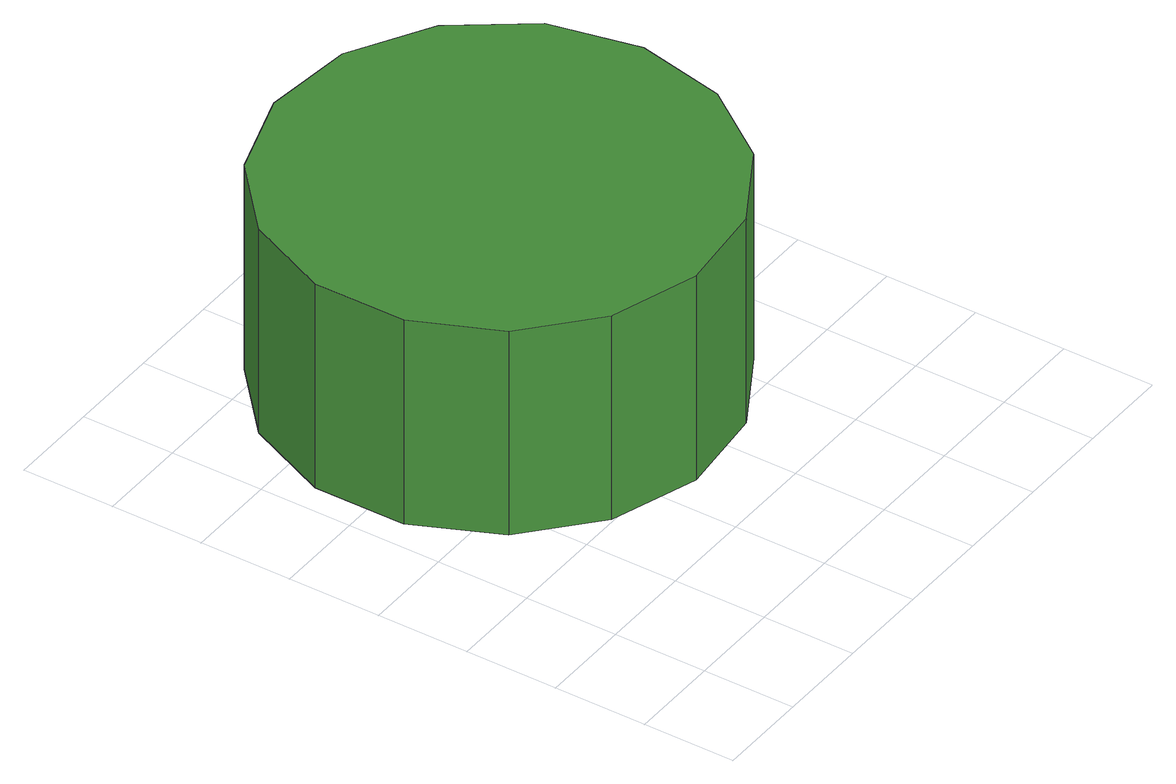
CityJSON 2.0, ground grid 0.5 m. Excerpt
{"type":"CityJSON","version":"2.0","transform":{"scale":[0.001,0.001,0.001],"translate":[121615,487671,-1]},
"CityObjects":{
"tree1":{"type":"SolitaryVegetationObject","attributes":{"function":"something"},"geometry":[{"type":"MultiSurface","lod":"1","boundaries":[[[0,1,2,3,4,5,6,7,8,9,10,11,12,13,14]],[[15,16,17,18,19,20,21,22,23,24,25,26,27,28,29]],[[0,29,28,1]],[[1,28,27,2]],[[2,27,26,3]],[[3,26,25,4]],[[4,25,24,5]],[[5,24,23,6]],[[6,23,22,7]],[[7,22,21,8]],[[8,21,20,9]],[[9,20,19,10]],[[10,19,18,11]],[[11,18,17,12]],[[12,17,16,13]],[[13,16,15,14]],[[14,15,29,0]]]}]}
},
"vertices":[
[2524,2048,1968],[2420,2535,1968],[2128,2938,1968],[1696,3187,1968],[1201,3239,1968],[727,3085,1968],[357,2752,1968],[154,2297,1968],[154,1799,1968],[357,1344,1968],[727,1011,1968],[1201,857,1968],[1696,909,1968],[2128,1158,1968],[2420,1561,1968],[2420,1561,771],[2128,1158,771],[1696,909,771],[1201,857,771],[727,1011,771],[357,1344,771],[154,1799,771],[154,2297,771],[357,2752,771],[727,3085,771],[1201,3239,771],[1696,3187,771],[2128,2938,771],[2420,2535,771],[2524,2048,771]
]}
